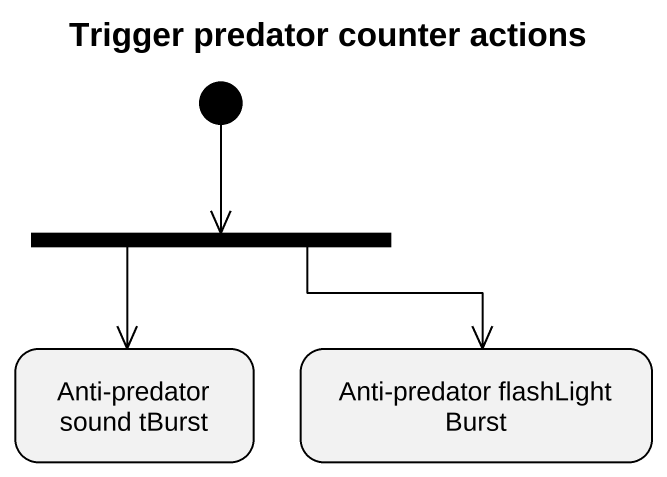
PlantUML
@startuml
title Trigger predator counter actions
hide empty description
state fork1 <<fork>>
state "Anti-predator sound tBurst" as Anti_predator_sound_tBurst
state "Anti-predator flashLight Burst" as Anti_predator_flashLight
[*] --> fork1
fork1 --> Anti_predator_sound_tBurst
fork1 --> Anti_predator_flashLight
@enduml
